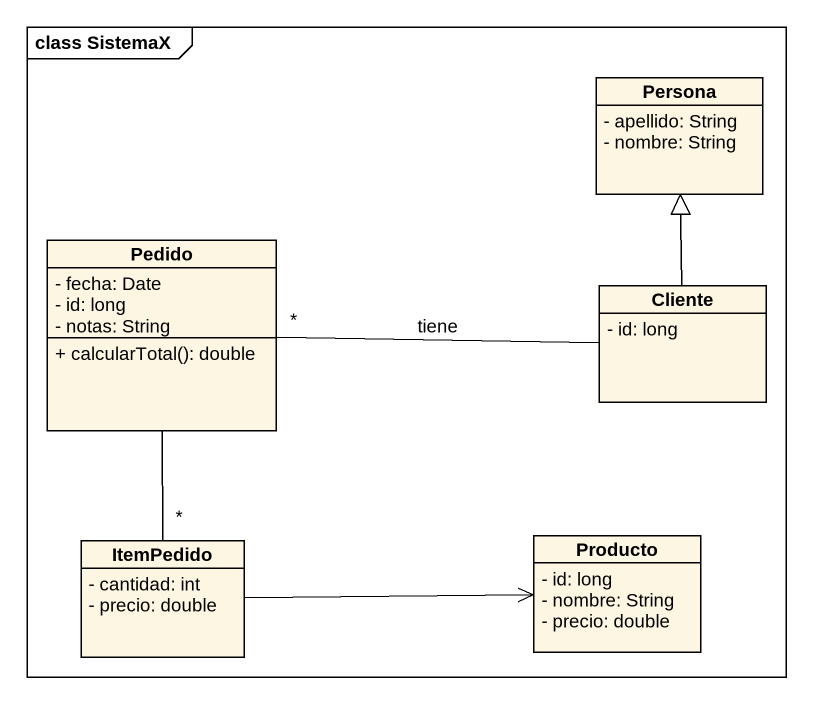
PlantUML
@startuml
mainframe class SistemaX
hide circle
hide empty members
skinparam classAttributeIconSize 0
class Persona {
  - apellido: String
  - nombre: String
}
class Pedido {
  - fecha: Date
  - id: long
  - notas: String
  + calcularTotal(): double
}
class Cliente {
  - id: long
}
class ItemPedido {
  - cantidad: int
  - precio: double
}
class Producto {
  - id: long
  - nombre: String
  - precio: double
}
Pedido "*" -right- Cliente : tiene
Pedido -- "*" ItemPedido
Cliente -up-|> Persona
ItemPedido -right-> Producto
@enduml
